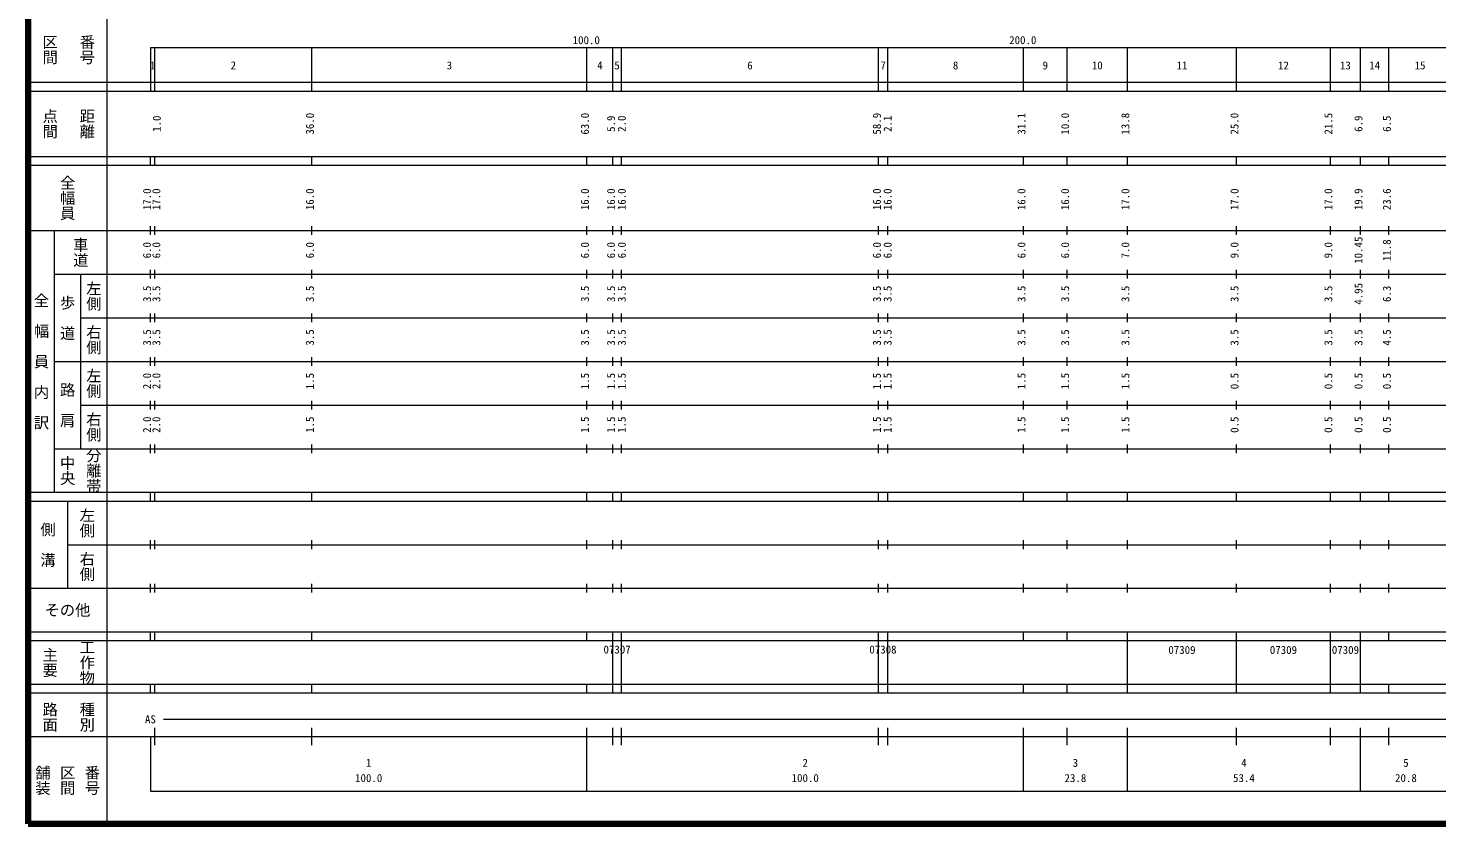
# Model space of a CAD drawing. Units: millimetres on the paper, enlarged 1000 times. Extents: x 40000 to 680000, y 20000 to 380000.
# Drawn here: x 40000 to 362687, y 20000 to 202409 of the extents above; entities that cross this region are included whole.
import ezdxf
from ezdxf.enums import TextEntityAlignment as Align

# ---------------------------------------------------------------- set-up
doc = ezdxf.new("R2010")
doc.units = ezdxf.units.MM
doc.header["$LTSCALE"] = 1000
doc.layers.add('M-TTL', color=2, linetype='Continuous', lineweight=140)
doc.layers.add('M-TTL-BAND', color=7, linetype='Continuous', lineweight=13)
doc.styles.add('@ＭＳ ゴシック', font='')
doc.styles.add('ＭＳ ゴシック', font='')
doc.styles.get('@ＭＳ ゴシック').set_extended_font_data('@MS Gothic')
doc.styles.get('ＭＳ ゴシック').set_extended_font_data('MS Gothic')

msp = doc.modelspace()

# ---------------------------------------------------------------- linework, layer by layer
at = {"layer": 'M-TTL'}
for p, q in [((40000, 380000), (40000, 20000)), ((40000, 20000), (680000, 20000))]:
    msp.add_line(p, q, dxfattribs=at)
at = {"layer": 'M-TTL-BAND'}
for p, q in [((58000, 370000), (58000, 20000)), ((68000, 198000), (579000, 198000)), ((68000, 198000), (68000, 188000)), ((69000, 188000), (69000, 198000)), ((105000, 188000), (105000, 198000)), ((168000, 188000), (168000, 198000)), ((173900, 188000), (173900, 198000)), ((175900, 188000), (175900, 198000)), ((234800, 188000), (234800, 198000)), ((236900, 188000), (236900, 198000)), ((268000, 188000), (268000, 198000)), ((278000, 188000), (278000, 198000)), ((291800, 188000), (291800, 198000)), ((316800, 188000), (316800, 198000)), ((338300, 188000), (338300, 198000)), ((345200, 188000), (345200, 198000)), ((351700, 188000), (351700, 198000)), ((40000, 190000), (579000, 190000)), ((40000, 188000), (579000, 188000)), ((40000, 173000), (579000, 173000)), ((68000, 171000), (68000, 173000)), ((69000, 171000), (69000, 173000)), ((105000, 171000), (105000, 173000)), ((168000, 171000), (168000, 173000)), ((173900, 171000), (173900, 173000)), ((175900, 171000), (175900, 173000)), ((234800, 171000), (234800, 173000)), ((236900, 171000), (236900, 173000)), ((268000, 171000), (268000, 173000)), ((278000, 171000), (278000, 173000)), ((291800, 171000), (291800, 173000)), ((316800, 171000), (316800, 173000)), ((338300, 171000), (338300, 173000)), ((345200, 171000), (345200, 173000)), ((351700, 171000), (351700, 173000)), ((40000, 171000), (579000, 171000)), ((40000, 156000), (579000, 156000)), ((46000, 96000), (46000, 156000)), ((68000, 155000), (68000, 157000)), ((69000, 155000), (69000, 157000)), ((105000, 155000), (105000, 157000)), ((168000, 155000), (168000, 157000)), ((173900, 155000), (173900, 157000)), ((175900, 155000), (175900, 157000)), ((234800, 155000), (234800, 157000)), ((236900, 155000), (236900, 157000)), ((268000, 155000), (268000, 157000)), ((278000, 155000), (278000, 157000)), ((291800, 155000), (291800, 157000)), ((316800, 155000), (316800, 157000)), ((338300, 155000), (338300, 157000)), ((345200, 155000), (345200, 157000)), ((351700, 155000), (351700, 157000)), ((46000, 146000), (579000, 146000)), ((52000, 146000), (52000, 106000)), ((68000, 145000), (68000, 147000)), ((69000, 145000), (69000, 147000)), ((105000, 145000), (105000, 147000)), ((168000, 145000), (168000, 147000)), ((173900, 145000), (173900, 147000)), ((175900, 145000), (175900, 147000)), ((234800, 145000), (234800, 147000)), ((236900, 145000), (236900, 147000)), ((268000, 145000), (268000, 147000)), ((278000, 145000), (278000, 147000)), ((291800, 145000), (291800, 147000)), ((316800, 145000), (316800, 147000)), ((338300, 145000), (338300, 147000)), ((345200, 145000), (345200, 147000)), ((351700, 145000), (351700, 147000)), ((52000, 136000), (579000, 136000)), ((68000, 135000), (68000, 137000)), ((69000, 135000), (69000, 137000)), ((105000, 135000), (105000, 137000)), ((168000, 135000), (168000, 137000)), ((173900, 135000), (173900, 137000)), ((175900, 135000), (175900, 137000)), ((234800, 135000), (234800, 137000)), ((236900, 135000), (236900, 137000)), ((268000, 135000), (268000, 137000)), ((278000, 135000), (278000, 137000)), ((291800, 135000), (291800, 137000)), ((316800, 135000), (316800, 137000)), ((338300, 135000), (338300, 137000)), ((345200, 135000), (345200, 137000)), ((351700, 135000), (351700, 137000)), ((46000, 126000), (579000, 126000)), ((68000, 125000), (68000, 127000)), ((69000, 125000), (69000, 127000)), ((105000, 125000), (105000, 127000)), ((168000, 125000), (168000, 127000)), ((173900, 125000), (173900, 127000)), ((175900, 125000), (175900, 127000)), ((234800, 125000), (234800, 127000)), ((236900, 125000), (236900, 127000)), ((268000, 125000), (268000, 127000)), ((278000, 125000), (278000, 127000)), ((291800, 125000), (291800, 127000)), ((316800, 125000), (316800, 127000)), ((338300, 125000), (338300, 127000)), ((345200, 125000), (345200, 127000)), ((351700, 125000), (351700, 127000)), ((68000, 115000), (68000, 117000)), ((69000, 115000), (69000, 117000)), ((105000, 115000), (105000, 117000)), ((168000, 115000), (168000, 117000)), ((173900, 115000), (173900, 117000)), ((175900, 115000), (175900, 117000)), ((234800, 115000), (234800, 117000)), ((236900, 115000), (236900, 117000)), ((268000, 115000), (268000, 117000)), ((278000, 115000), (278000, 117000)), ((291800, 115000), (291800, 117000)), ((316800, 115000), (316800, 117000)), ((338300, 115000), (338300, 117000)), ((345200, 115000), (345200, 117000)), ((351700, 115000), (351700, 117000)), ((52000, 116000), (579000, 116000)), ((68000, 105000), (68000, 107000)), ((69000, 105000), (69000, 107000)), ((105000, 105000), (105000, 107000)), ((168000, 105000), (168000, 107000)), ((173900, 105000), (173900, 107000)), ((175900, 105000), (175900, 107000)), ((234800, 105000), (234800, 107000)), ((236900, 105000), (236900, 107000)), ((268000, 105000), (268000, 107000)), ((278000, 105000), (278000, 107000)), ((291800, 105000), (291800, 107000)), ((316800, 105000), (316800, 107000)), ((338300, 105000), (338300, 107000)), ((345200, 105000), (345200, 107000)), ((351700, 105000), (351700, 107000)), ((46000, 106000), (579000, 106000)), ((40000, 96000), (579000, 96000)), ((40000, 94000), (579000, 94000)), ((49000, 94000), (49000, 74000)), ((68000, 94000), (68000, 96000)), ((69000, 94000), (69000, 96000)), ((105000, 94000), (105000, 96000)), ((168000, 94000), (168000, 96000)), ((173900, 94000), (173900, 96000)), ((175900, 94000), (175900, 96000)), ((234800, 94000), (234800, 96000)), ((236900, 94000), (236900, 96000)), ((268000, 94000), (268000, 96000)), ((278000, 94000), (278000, 96000)), ((291800, 94000), (291800, 96000)), ((316800, 94000), (316800, 96000)), ((338300, 94000), (338300, 96000)), ((345200, 94000), (345200, 96000)), ((351700, 94000), (351700, 96000)), ((49000, 84000), (579000, 84000)), ((68000, 83000), (68000, 85000)), ((69000, 83000), (69000, 85000)), ((105000, 83000), (105000, 85000)), ((168000, 83000), (168000, 85000)), ((173900, 83000), (173900, 85000)), ((175900, 83000), (175900, 85000)), ((234800, 83000), (234800, 85000)), ((236900, 83000), (236900, 85000)), ((268000, 83000), (268000, 85000)), ((278000, 83000), (278000, 85000)), ((291800, 83000), (291800, 85000)), ((316800, 83000), (316800, 85000)), ((338300, 83000), (338300, 85000)), ((345200, 83000), (345200, 85000)), ((351700, 83000), (351700, 85000)), ((68000, 73000), (68000, 75000)), ((69000, 73000), (69000, 75000)), ((105000, 73000), (105000, 75000)), ((168000, 73000), (168000, 75000)), ((173900, 73000), (173900, 75000)), ((175900, 73000), (175900, 75000)), ((234800, 73000), (234800, 75000)), ((236900, 73000), (236900, 75000)), ((268000, 73000), (268000, 75000)), ((278000, 73000), (278000, 75000)), ((291800, 73000), (291800, 75000)), ((316800, 73000), (316800, 75000)), ((338300, 73000), (338300, 75000)), ((345200, 73000), (345200, 75000)), ((351700, 73000), (351700, 75000)), ((40000, 74000), (579000, 74000)), ((40000, 64000), (579000, 64000)), ((40000, 62000), (579000, 62000)), ((68000, 62000), (68000, 64000)), ((69000, 62000), (69000, 64000)), ((105000, 62000), (105000, 64000)), ((168000, 62000), (168000, 64000)), ((173900, 62000), (173900, 64000)), ((173900, 52000), (173900, 62000)), ((175900, 62000), (175900, 64000)), ((175900, 52000), (175900, 62000)), ((234800, 62000), (234800, 64000)), ((234800, 52000), (234800, 62000)), ((236900, 62000), (236900, 64000)), ((236900, 52000), (236900, 62000)), ((268000, 62000), (268000, 64000)), ((278000, 62000), (278000, 64000)), ((291800, 62000), (291800, 64000)), ((291800, 52000), (291800, 62000)), ((316800, 62000), (316800, 64000)), ((316800, 52000), (316800, 62000)), ((316800, 52000), (316800, 62000)), ((338300, 62000), (338300, 64000)), ((338300, 52000), (338300, 62000)), ((338300, 52000), (338300, 62000)), ((345200, 62000), (345200, 64000)), ((345200, 52000), (345200, 62000)), ((351700, 62000), (351700, 64000)), ((40000, 52000), (579000, 52000)), ((68000, 50000), (68000, 52000)), ((69000, 50000), (69000, 52000)), ((105000, 50000), (105000, 52000)), ((168000, 50000), (168000, 52000)), ((173900, 50000), (173900, 52000)), ((175900, 50000), (175900, 52000)), ((234800, 50000), (234800, 52000)), ((236900, 50000), (236900, 52000)), ((268000, 50000), (268000, 52000)), ((278000, 50000), (278000, 52000)), ((291800, 50000), (291800, 52000)), ((316800, 50000), (316800, 52000)), ((338300, 50000), (338300, 52000)), ((345200, 50000), (345200, 52000)), ((351700, 50000), (351700, 52000)), ((40000, 50000), (579000, 50000)), ((69000, 38000), (69000, 42000)), ((71000, 44000), (565000, 44000)), ((105000, 38000), (105000, 42000)), ((168000, 27500), (168000, 42000)), ((173900, 38000), (173900, 42000)), ((175900, 38000), (175900, 42000)), ((234800, 38000), (234800, 42000)), ((236900, 38000), (236900, 42000)), ((268000, 27500), (268000, 42000)), ((278000, 38000), (278000, 42000)), ((291800, 27500), (291800, 42000)), ((316800, 38000), (316800, 42000)), ((338300, 38000), (338300, 42000)), ((345200, 27500), (345200, 42000)), ((351700, 38000), (351700, 42000)), ((40000, 40000), (579000, 40000)), ((68000, 40000), (68000, 27500)), ((68000, 27500), (579000, 27500))]:
    msp.add_line(p, q, dxfattribs=at)

# ---------------------------------------------------------------- texts
at = {"layer": 'M-TTL-BAND', "style": '@ＭＳ ゴシック'}
for s, p in [('区間', (45000, 197500)), ('番号', (53500, 197500)), ('点間', (45000, 180500)), ('距離', (53500, 180500)), ('全幅員', (49000, 163500)), ('車道', (52000, 151000)), ('左側', (55000, 141000)), ('全\u3000幅\u3000員\u3000内\u3000訳', (43000, 126000)), ('歩\u3000道', (49000, 136000)), ('右側', (55000, 131000)), ('左側', (55000, 121000)), ('路\u3000肩', (49000, 116000)), ('右側', (55000, 111000)), ('中央', (49000, 101000)), ('分離帯', (55000, 101000)), ('左側', (53500, 89000)), ('側\u3000溝', (44500, 84000)), ('右側', (53500, 79000)), ('工作物', (53500, 57000)), ('主要', (45000, 57000)), ('路面', (45000, 44500)), ('種別', (53500, 44500)), ('舗装', (43333, 30000)), ('区間', (49000, 30000)), ('番号', (54667, 30000))]:
    msp.add_text(s, height=2566, rotation=270, dxfattribs=at).set_placement(p, align=Align.MIDDLE_CENTER)
at = {"layer": 'M-TTL-BAND', "style": 'ＭＳ ゴシック'}
for s, p in [('100.0', (167844, 198195)), ('200.0', (267844, 198195)), ('1', (68500, 192405)), ('2', (87000, 192405)), ('3', (136500, 192405)), ('4', (170969, 192405)), ('5', (174900, 192405)), ('6', (205350, 192405)), ('7', (235850, 192405)), ('8', (252450, 192405)), ('9', (273000, 192405)), ('10', (284900, 192405)), ('11', (304300, 192405)), ('12', (327550, 192405)), ('13', (341750, 192405)), ('14', (348450, 192405)), ('15', (358850, 192405)), ('07307', (174908, 58497)), ('07308', (235808, 58497)), ('07309', (304300, 58405)), ('07309', (327550, 58405)), ('07309', (341750, 58405)), ('AS', (68000, 42500)), ('1', (118000, 32523)), ('2', (218000, 32523)), ('3', (279900, 32523)), ('4', (318500, 32523)), ('5', (355600, 32523)), ('100.0', (118000, 29033)), ('100.0', (218000, 29033)), ('23.8', (279900, 29033)), ('53.4', (318500, 29033)), ('20.8', (355600, 29033))]:
    msp.add_text(s, height=1833, dxfattribs=at).set_placement(p, align=Align.BOTTOM_CENTER)
for s, p in [('1.0', (70927, 180500)), ('36.0', (106000, 180500)), ('63.0', (169000, 180500)), ('5.9', (174982, 180500)), ('2.0', (177437, 180500)), ('58.9', (235882, 180500)), ('2.1', (238337, 180500)), ('31.1', (269000, 180500)), ('10.0', (279000, 180500)), ('13.8', (292800, 180500)), ('25.0', (317800, 180500)), ('21.5', (339300, 180500)), ('6.9', (346200, 180500)), ('6.5', (352700, 180500)), ('17.0', (68687, 163174)), ('17.0', (70820, 163174)), ('16.0', (106000, 163174)), ('16.0', (169000, 163174)), ('16.0', (174982, 163174)), ('16.0', (177437, 163174)), ('16.0', (235882, 163174)), ('16.0', (238337, 163174)), ('16.0', (269000, 163174)), ('16.0', (279000, 163174)), ('17.0', (292800, 163174)), ('17.0', (317800, 163174)), ('17.0', (339300, 163174)), ('19.9', (346200, 163174)), ('23.6', (352700, 163174)), ('6.0', (68687, 151500)), ('6.0', (70820, 151500)), ('6.0', (106000, 151500)), ('6.0', (169000, 151500)), ('6.0', (174982, 151500)), ('6.0', (177437, 151500)), ('6.0', (235882, 151500)), ('6.0', (238337, 151500)), ('6.0', (269000, 151500)), ('6.0', (279000, 151500)), ('7.0', (292800, 151500)), ('9.0', (317800, 151500)), ('9.0', (339300, 151500)), ('10.45', (346200, 151500)), ('11.8', (352700, 151500)), ('3.5', (68687, 141500)), ('3.5', (70820, 141500)), ('3.5', (106000, 141500)), ('3.5', (169000, 141500)), ('3.5', (174982, 141500)), ('3.5', (177437, 141500)), ('3.5', (235882, 141500)), ('3.5', (238337, 141500)), ('3.5', (269000, 141500)), ('3.5', (279000, 141500)), ('3.5', (292800, 141500)), ('3.5', (317800, 141500)), ('3.5', (339300, 141500)), ('4.95', (346200, 141500)), ('6.3', (352700, 141500)), ('3.5', (68687, 131500)), ('3.5', (70820, 131500)), ('3.5', (106000, 131500)), ('3.5', (169000, 131500)), ('3.5', (174982, 131500)), ('3.5', (177437, 131500)), ('3.5', (235882, 131500)), ('3.5', (238337, 131500)), ('3.5', (269000, 131500)), ('3.5', (279000, 131500)), ('3.5', (292800, 131500)), ('3.5', (317800, 131500)), ('3.5', (339300, 131500)), ('3.5', (346200, 131500)), ('4.5', (352700, 131500)), ('2.0', (68687, 121500)), ('2.0', (70820, 121500)), ('1.5', (106000, 121500)), ('1.5', (169000, 121500)), ('1.5', (174982, 121500)), ('1.5', (177437, 121500)), ('1.5', (235882, 121500)), ('1.5', (238337, 121500)), ('1.5', (269000, 121500)), ('1.5', (279000, 121500)), ('1.5', (292800, 121500)), ('0.5', (317800, 121500)), ('0.5', (339300, 121500)), ('0.5', (346200, 121500)), ('0.5', (352700, 121500)), ('2.0', (68687, 111500)), ('2.0', (70820, 111500)), ('1.5', (106000, 111500)), ('1.5', (169000, 111500)), ('1.5', (174982, 111500)), ('1.5', (177437, 111500)), ('1.5', (235882, 111500)), ('1.5', (238337, 111500)), ('1.5', (269000, 111500)), ('1.5', (279000, 111500)), ('1.5', (292800, 111500)), ('0.5', (317800, 111500)), ('0.5', (339300, 111500)), ('0.5', (346200, 111500)), ('0.5', (352700, 111500))]:
    msp.add_text(s, height=1833, rotation=90, dxfattribs=at).set_placement(p, align=Align.BOTTOM_CENTER)
msp.add_text('その他', height=2566, dxfattribs=at).set_placement((49000, 69000), align=Align.MIDDLE_CENTER)

doc.saveas('drawing.dxf')
